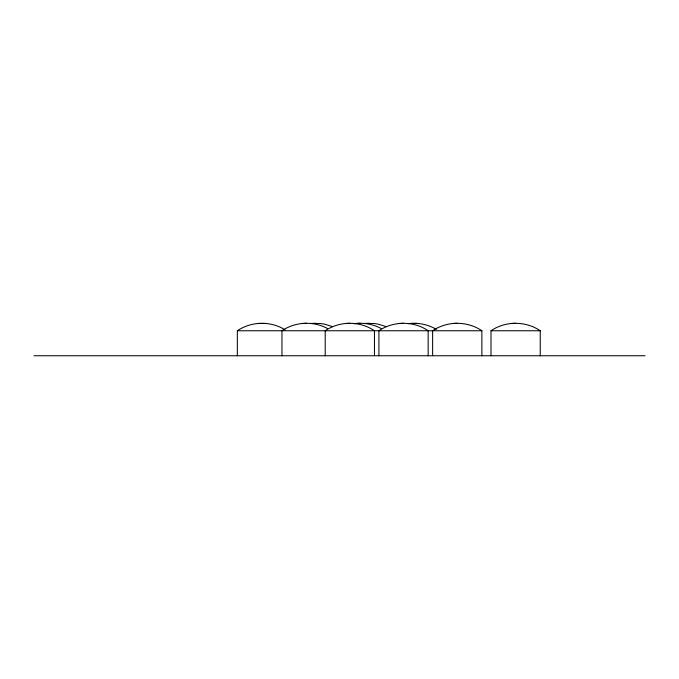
<?xml version="1.0" encoding="UTF-8"?>
<svg xmlns="http://www.w3.org/2000/svg" width="679" height="679" viewBox="0 0 679 679"><rect width="100%" height="100%" fill="white"/><g stroke="black" fill="none" stroke-linecap="round" stroke-linejoin="round"><path stroke-width="1.02" d="M237.336 355.745L237.336 330.758C251.298 321.226 270.802 320.76 285.087 329.858M491.002 355.745L491.002 330.758C505.473 320.844 525.784 320.827 540.246 330.758L540.246 355.745M327.473 328.509C313.392 320.811 295.221 321.727 281.955 330.758L281.955 355.745M374.46 355.745L374.46 330.758C359.989 320.827 339.678 320.844 325.207 330.758L325.207 355.745M354.217 323.73C363.418 322.338 372.983 324.18 381.182 328.509M428.16 355.745L428.16 330.758C413.698 320.827 393.387 320.844 378.916 330.758L378.916 355.745M407.926 323.73C417.678 322.304 427.923 324.35 436.385 329.408M481.869 355.745L481.869 330.758C467.407 320.827 447.096 320.844 432.625 330.758L432.625 355.745M315.667 323.255L311.313 323.476L320.013 323.476L324.316 324.112L332.634 326.641M349.838 323.255L345.484 323.476M369.368 323.255L365.056 323.476L373.722 323.476L378.025 324.112L386.334 326.641M257.638 323.476L266.304 323.476M302.265 323.476L306.577 323.255M355.974 323.476L360.286 323.255M399.227 323.476L403.538 323.255M409.675 323.476L418.34 323.476M452.935 323.476L457.247 323.255M511.312 323.476L515.624 323.255M237.336 330.758L481.869 330.758M491.002 330.758L540.246 330.758M33.95 355.745L645.05 355.745"/></g></svg>
